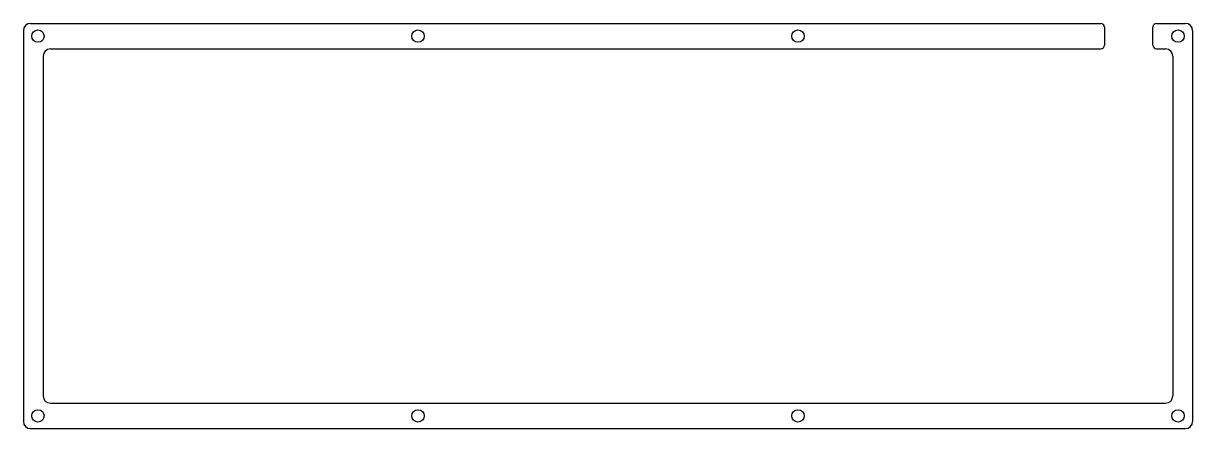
# Model space of a CAD drawing. Header units: millimetres. Extents: x 0 to 321, y 0 to 111.
import ezdxf

# ---------------------------------------------------------------- set-up
doc = ezdxf.new("R2010")
doc.units = ezdxf.units.MM
doc.layers.add('Case', color=7, linetype='Continuous')

# ---------------------------------------------------------------- blocks, each defined once
blk = doc.blocks.new('*U5')
at = {"layer": 'Case'}
blk.add_circle((0, 0), 1.7, dxfattribs=at)
blk = doc.blocks.new('*U6')
at = {"color": 0, "linetype": 'ByBlock', "lineweight": -2, "transparency": 16777216}
for p in [(0, 0), (104.27, 0), (208.53, 0), (312.8, 0)]:
    blk.add_blockref('*U5', p, dxfattribs=at)
blk = doc.blocks.new('*U7')
at = {"layer": 'Case'}
blk.add_circle((0, 0), 1.7, dxfattribs=at)
blk = doc.blocks.new('*U8')
at = {"layer": 'Case', "color": 0, "linetype": 'ByBlock', "lineweight": -2, "transparency": 16777216}
for p in [(0, 0), (104.27, 0), (208.53, 0), (312.8, 0)]:
    blk.add_blockref('*U7', p, dxfattribs=at)

msp = doc.modelspace()

# ---------------------------------------------------------------- linework, layer by layer
at = {"layer": 'Case'}
for p, q in [((2.05, 110.99), (295.68, 110.99)), ((296.68, 109.99), (296.68, 104.99)), ((309.98, 104.99), (309.98, 109.99)), ((310.98, 110.99), (318.85, 110.99)), ((0.05, 108.99), (0.05, 1.74)), ((320.85, 108.99), (320.85, 1.74)), ((7.46, 103.99), (295.68, 103.99)), ((310.98, 103.99), (313.44, 103.99)), ((5.46, 101.99), (5.46, 8.74)), ((315.44, 101.99), (315.44, 8.74)), ((7.46, 6.74), (313.44, 6.74)), ((2.05, -0.26), (318.85, -0.26))]:
    msp.add_line(p, q, dxfattribs=at)
for centre, radius, start, end in [((2.05, 108.99), 2, 90, 180), ((295.68, 109.99), 1, 0, 90), ((310.98, 109.99), 1, 90, 180), ((318.85, 108.99), 2, 0, 90), ((7.46, 101.99), 2, 90, 180), ((295.68, 104.99), 1, 270, 0), ((310.98, 104.99), 1, 180, 270), ((313.44, 101.99), 2, 0, 90), ((7.46, 8.74), 2, 180, 270), ((313.44, 8.74), 2, 270, 0), ((2.05, 1.74), 2, 180, 270), ((318.85, 1.74), 2, 270, 0)]:
    msp.add_arc(centre, radius, start, end, dxfattribs=at)

# ---------------------------------------------------------------- block references
msp.add_blockref('*U6', (4.05, 107.49))
msp.add_blockref('*U8', (4.05, 3.24), dxfattribs=at)

doc.saveas('drawing.dxf')
